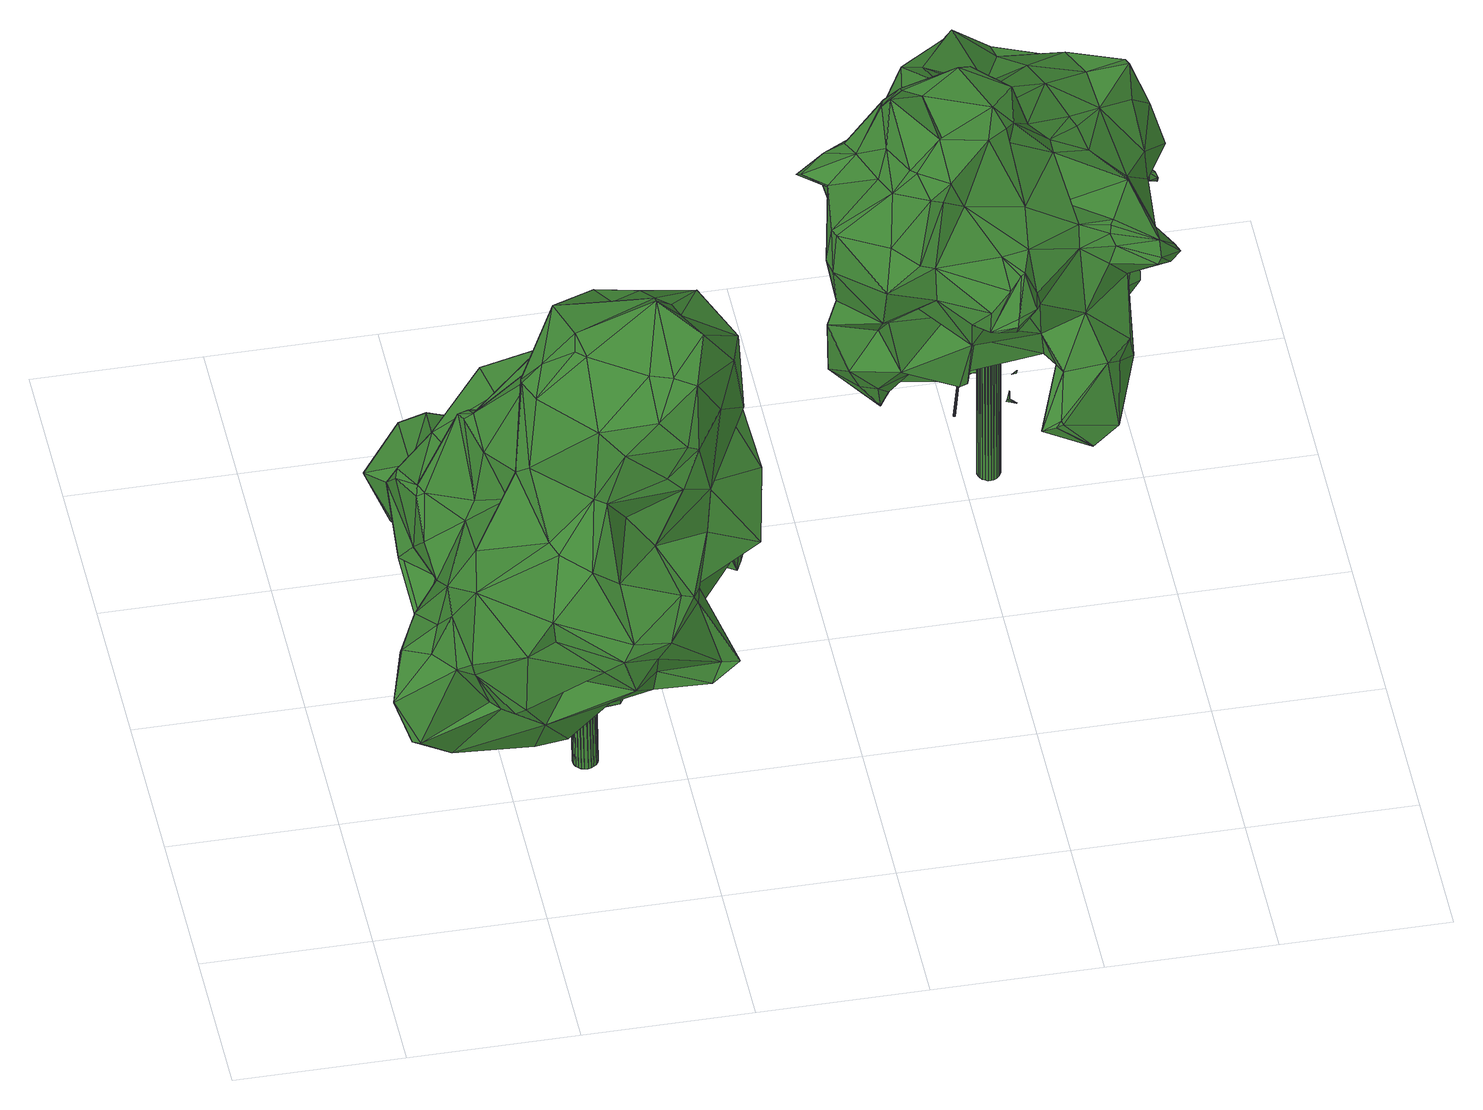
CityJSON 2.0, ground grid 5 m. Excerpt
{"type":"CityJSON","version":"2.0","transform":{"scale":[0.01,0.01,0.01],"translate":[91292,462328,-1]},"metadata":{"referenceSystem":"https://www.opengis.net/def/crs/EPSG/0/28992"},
"CityObjects":{
"tree1":{"type":"SolitaryVegetationObject","attributes":{"gtid":128,"crown_width_m":12.27,"crown_median_z":9.08,"trunk_H_m":8.84,"trunk_DBH_m":0.724,"trunk_radius_m":0.362,"trunk_base_height_m":0.24,"original_gtid":"132"},"geometry":[{"type":"Solid","lod":"3","boundaries":[[[[0,1,2]],[[3,4,5]],[[6,7,8]],[[5,6,8]],[[9,10,11]],[[12,13,14]],[[15,16,17]],[[18,19,20]],[[21,22,23]],[[24,25,26]],[[27,25,24]],[[28,29,30]],[[31,32,33]],[[34,19,35]],[[15,17,36]],[[6,12,7]],[[37,38,17]],[[39,18,40]],[[41,42,43]],[[44,21,23]],[[17,38,36]],[[45,46,1]],[[47,36,38]],[[48,49,50]],[[33,51,14]],[[47,52,53]],[[54,41,55]],[[11,10,56]],[[57,58,59]],[[60,61,62]],[[63,64,65]],[[63,65,66]],[[7,14,67]],[[62,68,60]],[[31,69,70]],[[71,27,72]],[[7,67,8]],[[73,74,75]],[[76,24,77]],[[78,79,80]],[[75,50,49]],[[81,82,83]],[[75,80,79]],[[76,84,85]],[[86,84,87]],[[86,87,88]],[[89,90,91]],[[90,92,91]],[[93,90,89]],[[92,90,93]],[[79,78,94]],[[95,96,97]],[[95,97,98]],[[99,100,101]],[[37,17,102]],[[103,104,48]],[[105,102,106]],[[105,106,34]],[[107,33,32]],[[85,86,108]],[[55,59,109]],[[110,106,102]],[[2,1,58]],[[111,88,112]],[[111,112,113]],[[114,115,43]],[[116,22,117]],[[22,118,117]],[[48,50,30]],[[50,119,30]],[[120,121,91]],[[122,123,9]],[[93,113,124]],[[125,15,36]],[[27,24,72]],[[54,101,42]],[[126,127,56]],[[29,51,128]],[[29,128,30]],[[49,48,104]],[[129,130,131]],[[87,131,130]],[[121,72,91]],[[78,52,38]],[[38,52,47]],[[132,133,134]],[[49,104,135]],[[53,136,137]],[[30,138,48]],[[139,140,137]],[[137,140,141]],[[45,1,0]],[[53,137,127]],[[34,142,143]],[[127,47,53]],[[125,47,127]],[[125,36,47]],[[144,145,146]],[[38,37,94]],[[147,148,149]],[[150,149,148]],[[127,137,141]],[[151,152,153]],[[69,154,70]],[[94,78,38]],[[143,142,155]],[[139,137,136]],[[156,157,158]],[[159,160,132]],[[161,132,160]],[[162,163,138]],[[136,53,52]],[[136,52,78]],[[89,164,165]],[[166,85,164]],[[165,164,85]],[[63,167,168]],[[167,169,168]],[[170,143,171]],[[172,171,143]],[[104,103,173]],[[104,173,135]],[[48,138,103]],[[174,175,25]],[[14,13,33]],[[91,72,24]],[[14,176,67]],[[51,176,14]],[[163,177,103]],[[69,31,13]],[[12,69,13]],[[31,70,32]],[[70,107,32]],[[33,13,31]],[[147,112,88]],[[168,64,63]],[[12,14,7]],[[94,37,178]],[[93,124,92]],[[42,41,54]],[[28,179,172]],[[92,180,91]],[[26,25,181]],[[180,120,91]],[[121,71,72]],[[0,182,163]],[[11,56,141]],[[111,93,108]],[[111,108,88]],[[183,154,69]],[[102,17,16]],[[44,23,114]],[[44,114,43]],[[26,184,185]],[[176,29,186]],[[29,176,51]],[[42,101,100]],[[187,20,188]],[[178,171,119]],[[35,142,34]],[[54,55,101]],[[35,155,142]],[[39,181,175]],[[184,181,39]],[[57,189,2]],[[28,172,186]],[[190,191,44]],[[165,85,108]],[[165,108,89]],[[39,145,192]],[[102,105,178]],[[143,105,34]],[[141,56,127]],[[132,161,133]],[[65,64,193]],[[81,132,134]],[[194,195,196]],[[197,196,195]],[[151,198,26]],[[122,135,173]],[[199,200,201]],[[173,103,177]],[[71,202,27]],[[115,57,59]],[[115,59,55]],[[69,12,203]],[[82,81,204]],[[91,164,89]],[[102,178,37]],[[79,94,178]],[[128,205,162]],[[170,171,178]],[[81,206,204]],[[134,146,175]],[[76,77,198]],[[5,4,6]],[[207,208,200]],[[162,138,30]],[[128,162,30]],[[128,46,45]],[[117,209,196]],[[70,210,107]],[[83,211,132]],[[113,93,111]],[[212,109,59]],[[69,203,183]],[[210,213,58]],[[168,214,64]],[[113,215,124]],[[216,147,87]],[[88,87,147]],[[89,108,93]],[[217,195,148]],[[218,98,97]],[[87,130,219]],[[62,220,180]],[[65,207,200]],[[193,207,65]],[[196,221,191]],[[6,203,12]],[[15,125,156]],[[73,136,74]],[[80,74,136]],[[182,222,163]],[[223,195,217]],[[152,40,187]],[[55,41,115]],[[26,181,184]],[[212,59,213]],[[58,213,59]],[[136,73,139]],[[122,139,73]],[[174,25,27]],[[224,144,35]],[[145,144,224]],[[175,146,39]],[[225,84,198]],[[225,198,151]],[[84,76,198]],[[0,2,182]],[[82,167,83]],[[44,191,221]],[[220,226,120]],[[39,192,18]],[[22,177,23]],[[173,177,22]],[[98,218,191]],[[98,191,190]],[[62,180,92]],[[212,213,210]],[[155,186,172]],[[227,96,228]],[[216,148,147]],[[197,117,196]],[[135,229,49]],[[210,1,230]],[[210,230,107]],[[163,45,0]],[[163,205,45]],[[96,231,193]],[[230,1,46]],[[58,1,210]],[[77,26,198]],[[107,46,33]],[[230,46,107]],[[49,229,75]],[[75,229,73]],[[207,212,208]],[[124,215,68]],[[70,154,210]],[[222,177,163]],[[23,177,222]],[[163,103,138]],[[208,212,210]],[[145,18,192]],[[80,75,74]],[[23,222,114]],[[88,108,86]],[[144,232,35]],[[233,35,232]],[[161,160,159]],[[128,51,46]],[[144,146,134]],[[194,191,218]],[[196,191,194]],[[120,202,121]],[[106,19,34]],[[224,35,19]],[[224,19,145]],[[86,85,84]],[[172,179,171]],[[222,182,189]],[[115,41,43]],[[220,120,180]],[[158,157,110]],[[149,234,235]],[[8,67,176]],[[43,236,44]],[[42,236,43]],[[159,201,237]],[[159,237,4]],[[85,166,76]],[[121,202,71]],[[152,187,188]],[[96,95,228]],[[100,228,95]],[[145,19,18]],[[238,214,168]],[[92,68,62]],[[92,124,68]],[[197,223,117]],[[239,79,178]],[[113,112,215]],[[169,202,120]],[[204,202,169]],[[204,174,202]],[[218,97,150]],[[208,183,201]],[[174,204,206]],[[119,171,30]],[[179,30,171]],[[133,233,232]],[[201,183,237]],[[18,187,40]],[[110,240,188]],[[117,223,241]],[[156,16,15]],[[156,158,16]],[[219,56,10]],[[50,242,239]],[[208,154,183]],[[208,210,154]],[[110,188,106]],[[129,156,126]],[[125,126,156]],[[143,170,105]],[[178,105,170]],[[169,167,204]],[[82,204,167]],[[229,135,243]],[[235,220,62]],[[87,219,216]],[[129,126,130]],[[126,125,127]],[[134,206,81]],[[175,206,134]],[[60,235,61]],[[238,168,244]],[[174,206,175]],[[79,242,75]],[[239,242,79]],[[187,18,20]],[[183,203,237]],[[237,203,4]],[[216,10,217]],[[223,217,10]],[[106,20,19]],[[106,188,20]],[[147,215,112]],[[162,205,163]],[[2,58,57]],[[208,201,200]],[[33,46,51]],[[84,131,87]],[[225,131,84]],[[44,221,21]],[[190,44,236]],[[83,132,81]],[[245,246,211]],[[24,166,164]],[[24,164,91]],[[101,247,99]],[[109,247,101]],[[45,205,128]],[[100,236,42]],[[147,149,215]],[[68,215,149]],[[68,149,60]],[[60,149,235]],[[153,157,129]],[[158,110,16]],[[16,110,102]],[[99,228,100]],[[247,228,99]],[[35,233,155]],[[186,155,233]],[[227,228,247]],[[212,207,109]],[[55,109,101]],[[2,189,182]],[[25,175,181]],[[6,4,203]],[[133,3,233]],[[186,233,3]],[[129,131,153]],[[149,97,234]],[[149,150,97]],[[151,131,225]],[[153,131,151]],[[188,240,152]],[[234,97,96]],[[219,130,126]],[[219,126,56]],[[226,244,120]],[[120,244,169]],[[116,117,123]],[[116,123,22]],[[174,27,202]],[[156,129,157]],[[232,248,133]],[[134,133,248]],[[134,248,232]],[[134,232,144]],[[76,166,24]],[[197,195,223]],[[75,242,50]],[[4,161,159]],[[133,161,4]],[[193,249,96]],[[214,249,193]],[[62,61,235]],[[28,30,179]],[[244,168,169]],[[123,241,9]],[[117,241,123]],[[150,148,194]],[[150,194,218]],[[195,194,148]],[[96,249,235]],[[235,234,96]],[[214,235,249]],[[77,24,26]],[[50,239,119]],[[178,119,239]],[[219,10,216]],[[65,200,250]],[[65,250,66]],[[153,152,240]],[[153,240,157]],[[157,240,110]],[[80,136,78]],[[11,251,9]],[[196,118,221]],[[21,221,118]],[[190,95,98]],[[236,95,190]],[[217,148,216]],[[39,146,145]],[[220,235,226]],[[226,238,244]],[[214,238,235]],[[226,235,238]],[[199,246,200]],[[152,151,185]],[[173,123,122]],[[122,73,243]],[[122,243,135]],[[26,185,151]],[[152,185,40]],[[184,40,185]],[[39,40,184]],[[229,243,73]],[[96,227,231]],[[247,231,227]],[[207,193,231]],[[109,231,247]],[[207,231,109]],[[10,9,241]],[[22,123,173]],[[10,241,223]],[[29,28,186]],[[57,114,189]],[[57,115,114]],[[222,189,114]],[[5,8,252]],[[5,252,3]],[[8,176,252]],[[3,133,4]],[[186,252,176]],[[186,3,252]],[[172,143,155]],[[193,64,214]],[[211,246,199]],[[21,118,22]],[[236,100,95]],[[118,209,117]],[[118,196,209]],[[66,250,245]],[[245,250,246]],[[246,250,200]],[[211,83,245]],[[201,159,199]],[[83,167,245]],[[159,132,211]],[[63,245,167]],[[63,66,245]],[[211,199,159]],[[139,251,140]],[[140,251,141]],[[139,122,251]],[[122,9,251]],[[11,141,251]],[[253,254,255]],[[253,255,256]],[[256,255,257]],[[256,257,258]],[[255,254,259]],[[255,259,257]],[[257,259,260]],[[257,260,258]],[[259,254,261]],[[259,261,260]],[[260,261,262]],[[260,262,258]],[[261,254,263]],[[261,263,262]],[[262,263,264]],[[262,264,258]],[[263,254,265]],[[263,265,264]],[[264,265,266]],[[264,266,258]],[[265,254,267]],[[265,267,266]],[[266,267,268]],[[266,268,258]],[[267,254,269]],[[267,269,268]],[[268,269,270]],[[268,270,258]],[[269,254,271]],[[269,271,270]],[[270,271,272]],[[270,272,258]],[[271,254,273]],[[271,273,272]],[[272,273,274]],[[272,274,258]],[[273,254,275]],[[273,275,274]],[[274,275,276]],[[274,276,258]],[[275,254,277]],[[275,277,276]],[[276,277,278]],[[276,278,258]],[[277,254,279]],[[277,279,278]],[[278,279,280]],[[278,280,258]],[[279,254,281]],[[279,281,280]],[[280,281,282]],[[280,282,258]],[[281,254,283]],[[281,283,282]],[[282,283,284]],[[282,284,258]],[[283,254,285]],[[283,285,284]],[[284,285,286]],[[284,286,258]],[[285,254,287]],[[285,287,286]],[[286,287,288]],[[286,288,258]],[[287,254,289]],[[287,289,288]],[[288,289,290]],[[288,290,258]],[[289,254,291]],[[289,291,290]],[[290,291,292]],[[290,292,258]],[[291,254,293]],[[291,293,292]],[[292,293,294]],[[292,294,258]],[[293,254,295]],[[293,295,294]],[[294,295,296]],[[294,296,258]],[[295,254,297]],[[295,297,296]],[[296,297,298]],[[296,298,258]],[[297,254,299]],[[297,299,298]],[[298,299,300]],[[298,300,258]],[[299,254,301]],[[299,301,300]],[[300,301,302]],[[300,302,258]],[[301,254,253]],[[301,253,302]],[[302,253,256]],[[302,256,258]]]]}]},
"tree2":{"type":"SolitaryVegetationObject","attributes":{"gtid":174,"crown_width_m":10.75,"crown_median_z":9.73,"trunk_H_m":9.76,"trunk_DBH_m":0.672,"trunk_radius_m":0.336,"trunk_base_height_m":-0.03,"original_gtid":"178"},"geometry":[{"type":"Solid","lod":"3","boundaries":[[[[303,304,305]],[[303,305,306]],[[307,308,309]],[[310,308,307]],[[311,312,313]],[[314,315,316]],[[317,318,319]],[[320,321,322]],[[322,323,320]],[[324,320,323]],[[316,325,326]],[[303,327,304]],[[328,329,330]],[[323,331,324]],[[332,333,334]],[[335,336,337]],[[338,339,340]],[[341,342,343]],[[344,345,346]],[[347,348,349]],[[307,309,350]],[[351,352,353]],[[354,330,329]],[[344,346,355]],[[356,339,357]],[[358,359,312]],[[341,360,308]],[[334,361,362]],[[363,364,365]],[[363,365,366]],[[367,368,369]],[[354,329,370]],[[304,327,371]],[[372,373,374]],[[375,306,305]],[[328,306,375]],[[376,377,370]],[[378,379,380]],[[381,319,318]],[[382,383,312]],[[384,385,386]],[[361,387,364]],[[328,330,306]],[[364,362,361]],[[364,388,362]],[[389,316,380]],[[386,385,390]],[[330,391,306]],[[376,392,377]],[[393,378,394]],[[326,325,395]],[[307,396,397]],[[370,329,375]],[[398,399,400]],[[401,336,335]],[[402,403,404]],[[377,392,359]],[[328,375,329]],[[405,406,363]],[[407,363,406]],[[408,319,409]],[[398,410,411]],[[410,412,411]],[[356,413,339]],[[339,413,414]],[[317,415,416]],[[417,303,418]],[[419,420,421]],[[422,395,325]],[[423,424,425]],[[426,427,428]],[[429,362,430]],[[431,432,433]],[[434,435,436]],[[437,438,439]],[[340,336,338]],[[440,338,336]],[[441,442,443]],[[317,443,442]],[[444,445,366]],[[446,403,447]],[[446,447,448]],[[319,449,415]],[[313,392,376]],[[398,400,450]],[[308,451,309]],[[452,453,439]],[[452,454,453]],[[455,456,457]],[[458,342,459]],[[341,459,342]],[[460,422,389]],[[461,462,347]],[[348,463,349]],[[326,395,384]],[[364,363,407]],[[464,465,466]],[[464,467,465]],[[468,327,417]],[[469,419,421]],[[470,423,471]],[[425,471,423]],[[472,414,413]],[[473,414,472]],[[474,473,472]],[[423,475,424]],[[313,400,437]],[[476,351,477]],[[425,446,448]],[[438,478,452]],[[351,427,426]],[[339,414,473]],[[479,365,480]],[[368,479,345]],[[378,380,481]],[[334,482,361]],[[393,361,482]],[[313,376,400]],[[349,483,461]],[[435,360,436]],[[334,484,332]],[[438,452,439]],[[485,430,486]],[[487,358,383]],[[487,383,444]],[[347,349,461]],[[372,488,431]],[[405,486,406]],[[489,360,435]],[[410,490,376]],[[491,492,435]],[[493,492,491]],[[316,315,481]],[[380,316,481]],[[431,494,372]],[[434,495,496]],[[497,453,498]],[[497,498,499]],[[500,462,461]],[[501,425,424]],[[331,323,404]],[[331,404,403]],[[307,397,310]],[[350,309,502]],[[416,415,503]],[[504,381,457]],[[505,506,356]],[[467,504,465]],[[463,483,349]],[[500,461,483]],[[364,387,480]],[[364,480,365]],[[340,339,507]],[[356,508,413]],[[473,507,339]],[[320,509,321]],[[476,352,351]],[[368,510,511]],[[365,511,510]],[[392,312,359]],[[379,460,389]],[[475,423,470]],[[306,418,303]],[[333,332,512]],[[366,510,444]],[[513,420,419]],[[435,492,489]],[[367,487,510]],[[479,514,345]],[[417,418,515]],[[417,515,516]],[[517,518,519]],[[520,384,386]],[[455,521,522]],[[382,374,373]],[[335,353,401]],[[378,481,315]],[[341,523,360]],[[503,474,416]],[[348,347,463]],[[385,384,395]],[[324,524,320]],[[525,351,426]],[[453,497,439]],[[494,439,497]],[[476,526,352]],[[341,343,523]],[[340,408,336]],[[360,489,527]],[[335,528,353]],[[355,346,514]],[[529,494,433]],[[308,360,527]],[[482,334,333]],[[520,326,384]],[[334,362,484]],[[356,416,508]],[[530,469,468]],[[469,531,468]],[[389,325,316]],[[325,389,422]],[[532,523,464]],[[386,390,533]],[[429,534,484]],[[365,510,366]],[[422,460,385]],[[429,430,485]],[[305,371,375]],[[464,496,532]],[[321,522,535]],[[474,503,473]],[[527,489,524]],[[521,463,347]],[[441,463,521]],[[483,463,443]],[[522,536,455]],[[416,474,508]],[[472,508,474]],[[537,476,477]],[[537,538,476]],[[387,393,539]],[[387,539,480]],[[465,504,456]],[[540,486,405]],[[541,523,343]],[[466,456,491]],[[466,465,456]],[[341,308,310]],[[367,510,368]],[[413,508,472]],[[309,470,471]],[[309,471,502]],[[493,542,536]],[[493,491,542]],[[394,514,480]],[[385,440,390]],[[344,418,543]],[[344,543,391]],[[491,456,455]],[[444,510,487]],[[387,361,393]],[[505,357,338]],[[321,512,544]],[[332,544,512]],[[516,386,533]],[[487,367,545]],[[487,545,358]],[[530,468,546]],[[402,547,485]],[[404,547,402]],[[394,355,514]],[[314,355,394]],[[515,418,344]],[[505,385,506]],[[455,542,491]],[[533,417,516]],[[537,525,548]],[[531,549,327]],[[358,550,359]],[[494,551,372]],[[398,552,399]],[[398,469,552]],[[522,493,536]],[[524,489,509]],[[524,509,320]],[[475,470,501]],[[395,422,385]],[[401,533,440]],[[430,406,486]],[[553,518,517]],[[458,554,548]],[[555,556,535]],[[347,556,555]],[[531,469,549]],[[459,341,310]],[[459,310,454]],[[553,517,519]],[[378,557,394]],[[380,379,389]],[[506,385,460]],[[469,421,552]],[[457,456,504]],[[399,478,400]],[[470,524,501]],[[437,400,438]],[[478,438,400]],[[545,367,354]],[[354,370,545]],[[370,410,376]],[[450,410,398]],[[490,410,450]],[[373,372,558]],[[452,559,454]],[[356,506,416]],[[554,454,559]],[[330,369,391]],[[506,379,443]],[[460,379,506]],[[429,484,362]],[[554,459,454]],[[458,459,554]],[[358,312,383]],[[313,312,392]],[[324,501,524]],[[527,451,308]],[[535,333,512]],[[535,512,321]],[[535,482,333]],[[400,376,450]],[[376,490,450]],[[383,382,445]],[[405,363,445]],[[530,353,352]],[[505,338,440]],[[352,526,513]],[[401,546,533]],[[417,327,303]],[[468,533,546]],[[417,533,468]],[[485,547,534]],[[454,397,396]],[[351,525,477]],[[552,476,538]],[[552,538,399]],[[399,538,478]],[[559,452,538]],[[478,538,452]],[[360,523,532]],[[531,327,468]],[[501,424,475]],[[353,530,401]],[[546,401,530]],[[500,560,462]],[[454,396,499]],[[453,454,498]],[[549,412,371]],[[454,499,498]],[[350,499,396]],[[549,371,327]],[[314,516,515]],[[314,394,557]],[[561,562,428]],[[390,440,533]],[[537,477,525]],[[519,448,553]],[[563,505,440]],[[563,440,385]],[[561,564,565]],[[561,565,562]],[[401,440,336]],[[371,566,375]],[[412,566,371]],[[514,346,345]],[[567,379,568]],[[373,558,519]],[[516,314,316]],[[516,316,520]],[[326,520,316]],[[516,520,386]],[[457,318,455]],[[381,318,457]],[[455,318,317]],[[441,521,455]],[[408,428,427]],[[555,522,521]],[[364,407,388]],[[321,544,322]],[[365,479,511]],[[368,511,479]],[[488,372,311]],[[377,550,370]],[[377,359,550]],[[464,466,496]],[[434,496,466]],[[483,567,500]],[[443,567,483]],[[467,381,504]],[[554,538,537]],[[554,559,538]],[[443,379,567]],[[370,550,545]],[[545,550,358]],[[304,371,305]],[[339,338,357]],[[544,332,534]],[[544,534,322]],[[555,521,347]],[[479,480,514]],[[464,523,541]],[[430,362,407]],[[366,445,363]],[[407,406,430]],[[464,541,467]],[[485,534,429]],[[466,491,434]],[[408,449,319]],[[507,449,408]],[[408,427,336]],[[337,336,427]],[[435,434,491]],[[560,482,535]],[[428,562,426]],[[426,562,458]],[[443,317,506]],[[416,506,317]],[[441,443,463]],[[441,455,317]],[[388,407,362]],[[345,344,368]],[[500,568,560]],[[537,548,554]],[[311,372,374]],[[519,518,382]],[[324,331,501]],[[425,501,331]],[[425,331,446]],[[403,446,331]],[[311,374,312]],[[403,402,447]],[[486,402,485]],[[509,493,522]],[[486,540,402]],[[493,509,492]],[[489,492,509]],[[563,385,505]],[[373,519,382]],[[561,428,409]],[[426,548,525]],[[458,548,426]],[[528,335,337]],[[555,535,522]],[[310,397,454]],[[503,415,449]],[[553,540,518]],[[528,337,351]],[[340,507,408]],[[347,462,556]],[[408,409,428]],[[337,427,351]],[[351,353,528]],[[484,534,332]],[[322,534,323]],[[569,467,541]],[[569,541,343]],[[383,445,444]],[[549,411,412]],[[532,495,436]],[[532,436,360]],[[495,434,436]],[[307,350,396]],[[529,437,494]],[[437,529,313]],[[565,569,342]],[[509,522,321]],[[569,565,467]],[[317,319,415]],[[556,560,535]],[[449,507,570]],[[449,570,503]],[[410,566,412]],[[370,566,410]],[[473,570,507]],[[503,570,473]],[[375,566,370]],[[556,462,560]],[[499,551,497]],[[311,313,432]],[[313,529,432]],[[323,547,404]],[[311,432,488]],[[488,432,431]],[[323,534,547]],[[382,312,374]],[[343,342,569]],[[458,562,342]],[[565,342,562]],[[402,553,447]],[[540,553,402]],[[448,447,553]],[[354,369,330]],[[367,369,354]],[[445,382,518]],[[445,518,405]],[[368,344,369]],[[391,369,344]],[[317,442,441]],[[405,518,540]],[[502,558,372]],[[532,496,495]],[[529,433,432]],[[494,431,433]],[[469,411,549]],[[398,411,469]],[[393,568,378]],[[536,542,455]],[[315,314,557]],[[315,557,378]],[[379,378,568]],[[567,568,500]],[[515,355,314]],[[344,355,515]],[[482,560,568]],[[482,568,393]],[[471,425,558]],[[471,558,502]],[[448,558,425]],[[448,519,558]],[[439,494,437]],[[356,357,505]],[[565,381,467]],[[564,381,565]],[[561,381,564]],[[350,502,551]],[[350,551,499]],[[409,319,381]],[[494,497,551]],[[409,381,561]],[[394,480,539]],[[394,539,393]],[[470,309,451]],[[470,451,524]],[[527,524,451]],[[530,352,513]],[[530,419,469]],[[513,419,530]],[[552,526,476]],[[421,526,552]],[[421,420,526]],[[513,526,420]],[[306,543,418]],[[391,543,306]],[[372,551,502]],[[571,572,573]],[[571,573,574]],[[574,573,575]],[[574,575,576]],[[573,572,577]],[[573,577,575]],[[575,577,578]],[[575,578,576]],[[577,572,579]],[[577,579,578]],[[578,579,580]],[[578,580,576]],[[579,572,581]],[[579,581,580]],[[580,581,582]],[[580,582,576]],[[581,572,583]],[[581,583,582]],[[582,583,584]],[[582,584,576]],[[583,572,585]],[[583,585,584]],[[584,585,586]],[[584,586,576]],[[585,572,587]],[[585,587,586]],[[586,587,588]],[[586,588,576]],[[587,572,589]],[[587,589,588]],[[588,589,590]],[[588,590,576]],[[589,572,591]],[[589,591,590]],[[590,591,592]],[[590,592,576]],[[591,572,593]],[[591,593,592]],[[592,593,594]],[[592,594,576]],[[593,572,595]],[[593,595,594]],[[594,595,596]],[[594,596,576]],[[595,572,597]],[[595,597,596]],[[596,597,598]],[[596,598,576]],[[597,572,599]],[[597,599,598]],[[598,599,600]],[[598,600,576]],[[599,572,601]],[[599,601,600]],[[600,601,602]],[[600,602,576]],[[601,572,603]],[[601,603,602]],[[602,603,604]],[[602,604,576]],[[603,572,605]],[[603,605,604]],[[604,605,606]],[[604,606,576]],[[605,572,607]],[[605,607,606]],[[606,607,608]],[[606,608,576]],[[607,572,609]],[[607,609,608]],[[608,609,610]],[[608,610,576]],[[609,572,611]],[[609,611,610]],[[610,611,612]],[[610,612,576]],[[611,572,613]],[[611,613,612]],[[612,613,614]],[[612,614,576]],[[613,572,615]],[[613,615,614]],[[614,615,616]],[[614,616,576]],[[615,572,617]],[[615,617,616]],[[616,617,618]],[[616,618,576]],[[617,572,619]],[[617,619,618]],[[618,619,620]],[[618,620,576]],[[619,572,571]],[[619,571,620]],[[620,571,574]],[[620,574,576]]]]}]},
"tree3":{"type":"SolitaryVegetationObject","attributes":{"gtid":341,"crown_width_m":2.37,"crown_median_z":2.14,"trunk_H_m":2.16,"trunk_DBH_m":0.0443,"trunk_radius_m":0.0221,"trunk_base_height_m":-0.02,"original_gtid":"347"},"geometry":[{"type":"MultiSurface","lod":"3","boundaries":[[[621,622,623]],[[624,625,626]],[[627,628,629]],[[628,627,630]],[[629,628,631]],[[632,633,634]],[[629,635,627]],[[636,637,638]],[[639,640,641]],[[642,643,644]],[[645,641,646]],[[621,625,647]],[[648,630,644]],[[649,650,651]],[[652,653,654]],[[652,655,656]],[[657,644,658]],[[659,633,632]],[[622,660,647]],[[661,651,640]],[[649,651,661]],[[662,663,664]],[[665,666,663]],[[667,668,669]],[[661,639,645]],[[670,657,642]],[[642,671,643]],[[639,641,645]],[[661,640,639]],[[647,621,622]],[[626,621,647]],[[672,673,674]],[[675,676,677]],[[622,678,679]],[[680,681,682]],[[683,628,667]],[[665,638,684]],[[646,651,650]],[[685,665,662]],[[673,686,687]],[[671,688,689]],[[671,689,690]],[[672,686,673]],[[679,660,622]],[[688,642,653]],[[671,653,642]],[[671,642,688]],[[674,673,691]],[[687,691,673]],[[658,625,621]],[[666,636,685]],[[684,636,666]],[[670,692,644]],[[631,671,642]],[[621,626,658]],[[621,658,644]],[[686,693,687]],[[684,694,695]],[[696,650,697]],[[698,699,654]],[[668,644,692]],[[644,668,700]],[[630,635,629]],[[672,693,686]],[[632,634,701]],[[633,701,634]],[[696,649,661]],[[692,670,652]],[[702,703,704]],[[705,676,675]],[[703,702,706]],[[707,657,648]],[[691,708,674]],[[691,679,693]],[[660,693,679]],[[660,679,678]],[[647,660,678]],[[647,624,626]],[[640,646,641]],[[709,704,710]],[[643,675,711]],[[631,692,652]],[[675,677,711]],[[678,622,647]],[[644,630,631]],[[701,712,632]],[[710,706,702]],[[658,630,648]],[[679,622,621]],[[644,657,670]],[[631,652,713]],[[665,663,662]],[[691,693,672]],[[649,697,650]],[[649,696,697]],[[661,650,696]],[[646,650,661]],[[621,623,679]],[[687,679,691]],[[687,693,679]],[[661,645,646]],[[631,683,692]],[[621,630,658]],[[677,688,714]],[[711,677,714]],[[643,715,675]],[[630,644,700]],[[714,688,642]],[[652,642,653]],[[694,716,637]],[[684,716,694]],[[631,628,683]],[[637,717,694]],[[717,637,636]],[[706,710,704]],[[681,680,669]],[[655,682,656]],[[652,718,653]],[[656,718,652]],[[621,644,630]],[[636,638,665]],[[674,708,672]],[[671,690,715]],[[675,715,705]],[[690,705,715]],[[698,653,699]],[[669,681,667]],[[632,712,659]],[[646,640,651]],[[701,633,712]],[[658,626,625]],[[719,695,694]],[[719,684,695]],[[704,709,702]],[[706,704,703]],[[671,654,699]],[[635,630,627]],[[636,665,685]],[[668,667,628]],[[717,720,694]],[[644,631,642]],[[654,671,631]],[[654,653,698]],[[684,666,665]],[[636,719,717]],[[644,711,648]],[[637,716,638]],[[707,648,711]],[[702,709,710]],[[719,635,627]],[[624,647,625]],[[662,666,685]],[[664,666,662]],[[663,666,664]],[[719,636,684]],[[684,638,716]],[[654,713,652]],[[631,713,654]],[[714,642,657]],[[648,657,658]],[[677,676,688]],[[707,721,657]],[[714,657,721]],[[714,721,711]],[[707,711,721]],[[652,670,642]],[[672,708,691]],[[622,679,623]],[[692,683,667]],[[705,690,722]],[[671,699,653]],[[633,659,723]],[[659,712,723]],[[712,633,723]],[[643,671,715]],[[705,722,676]],[[630,700,668]],[[630,629,631]],[[676,722,688]],[[628,630,668]],[[635,719,694]],[[719,720,717]],[[719,627,720]],[[635,720,627]],[[694,720,635]],[[643,711,724]],[[644,724,711]],[[643,724,644]],[[692,667,668]],[[690,689,722]],[[688,722,689]],[[725,726,727]],[[725,727,728]],[[728,727,729]],[[728,729,730]],[[729,727,731]],[[729,731,730]],[[727,726,732]],[[727,732,731]],[[732,726,733]],[[732,733,731]],[[731,733,734]],[[731,734,730]],[[733,726,735]],[[733,735,734]],[[734,735,736]],[[734,736,730]],[[735,726,737]],[[735,737,736]],[[736,737,738]],[[736,738,730]],[[738,737,739]],[[738,739,730]],[[737,726,740]],[[737,740,739]],[[739,740,741]],[[739,741,730]],[[741,740,742]],[[741,742,730]],[[740,726,743]],[[740,743,742]],[[743,726,744]],[[743,744,742]],[[742,744,745]],[[742,745,730]],[[744,726,746]],[[744,746,745]],[[745,746,747]],[[745,747,730]],[[747,746,748]],[[747,748,730]],[[746,726,749]],[[746,749,748]],[[749,726,750]],[[749,750,748]],[[748,750,751]],[[748,751,730]],[[750,726,752]],[[750,752,751]],[[751,752,753]],[[751,753,730]],[[752,726,754]],[[752,754,753]],[[753,754,755]],[[753,755,730]],[[754,726,725]],[[754,725,755]],[[755,725,728]],[[755,728,730]]]}]},
"tree4":{"type":"SolitaryVegetationObject","attributes":{"gtid":315,"crown_width_m":1.9,"crown_median_z":3.24,"trunk_H_m":3.27,"trunk_DBH_m":0.0464,"trunk_radius_m":0.0232,"trunk_base_height_m":-0.03,"original_gtid":"321"},"geometry":[{"type":"Solid","lod":"3","boundaries":[[[[756,757,758]],[[759,760,761]],[[762,763,764]],[[765,766,767]],[[768,769,770]],[[771,772,773]],[[774,757,756]],[[775,774,756]],[[776,777,778]],[[779,780,781]],[[782,783,784]],[[785,786,787]],[[788,789,776]],[[790,791,760]],[[785,792,793]],[[785,794,792]],[[795,757,796]],[[797,798,799]],[[800,780,779]],[[801,780,800]],[[802,803,804]],[[802,805,803]],[[803,806,807]],[[808,781,809]],[[810,811,800]],[[790,812,813]],[[790,813,780]],[[803,807,804]],[[768,813,812]],[[787,814,815]],[[816,778,817]],[[795,799,798]],[[810,818,797]],[[819,763,820]],[[807,821,822]],[[823,824,825]],[[818,810,824]],[[823,818,824]],[[769,768,826]],[[758,757,795]],[[827,828,773]],[[823,829,830]],[[819,764,763]],[[819,831,764]],[[798,832,833]],[[834,835,836]],[[837,835,838]],[[836,835,837]],[[801,774,839]],[[799,795,796]],[[840,804,822]],[[822,804,807]],[[840,822,841]],[[810,797,842]],[[795,833,758]],[[843,778,816]],[[784,783,844]],[[792,784,844]],[[781,815,809]],[[765,764,766]],[[759,790,760]],[[783,782,845]],[[845,844,783]],[[829,758,830]],[[838,834,846]],[[815,814,809]],[[816,786,793]],[[810,842,847]],[[799,842,797]],[[848,849,777]],[[779,781,808]],[[809,814,850]],[[809,850,808]],[[813,768,825]],[[851,852,767]],[[851,767,838]],[[778,853,817]],[[849,853,778]],[[813,825,854]],[[770,805,855]],[[802,855,805]],[[808,850,779]],[[820,831,819]],[[766,837,767]],[[777,776,856]],[[793,786,785]],[[765,767,852]],[[815,854,850]],[[857,830,758]],[[798,833,795]],[[836,846,834]],[[837,846,836]],[[851,838,846]],[[771,773,762]],[[799,847,842]],[[799,796,847]],[[850,814,785]],[[815,850,787]],[[762,773,828]],[[827,773,843]],[[765,858,831]],[[851,858,765]],[[775,756,859]],[[775,859,760]],[[860,826,861]],[[761,760,790]],[[812,825,770]],[[781,813,854]],[[831,771,765]],[[776,778,843]],[[801,839,760]],[[781,780,813]],[[792,794,816]],[[814,816,794]],[[772,827,788]],[[862,772,771]],[[862,771,831]],[[788,827,843]],[[862,763,828]],[[822,863,841]],[[864,826,768]],[[792,793,784]],[[765,771,764]],[[801,791,780]],[[760,791,801]],[[793,792,844]],[[793,844,845]],[[787,850,785]],[[782,793,845]],[[762,764,771]],[[784,793,782]],[[802,770,855]],[[814,794,785]],[[816,793,792]],[[857,823,830]],[[774,801,757]],[[864,768,812]],[[863,864,812]],[[841,863,840]],[[848,777,856]],[[849,848,856]],[[801,811,757]],[[765,852,851]],[[776,772,788]],[[865,853,789]],[[866,788,843]],[[770,825,768]],[[861,863,867]],[[822,867,863]],[[804,770,802]],[[837,838,767]],[[766,846,837]],[[758,833,832]],[[758,832,857]],[[831,858,764]],[[790,829,812]],[[787,816,817]],[[866,868,865]],[[865,868,814]],[[816,868,843]],[[814,868,816]],[[790,760,859]],[[825,869,854]],[[850,854,869]],[[778,777,849]],[[825,824,800]],[[810,800,824]],[[817,853,787]],[[800,869,825]],[[856,853,849]],[[787,853,814]],[[865,814,853]],[[847,796,811]],[[831,820,862]],[[820,870,862]],[[862,828,827]],[[790,780,791]],[[763,762,828]],[[827,772,862]],[[810,847,811]],[[843,773,776]],[[772,776,773]],[[822,821,867]],[[812,871,863]],[[804,871,770]],[[840,871,804]],[[863,871,840]],[[820,763,870]],[[775,839,774]],[[761,790,759]],[[812,823,825]],[[872,806,860]],[[807,806,872]],[[861,864,863]],[[812,829,823]],[[812,770,871]],[[764,858,766]],[[766,858,846]],[[846,858,851]],[[835,834,838]],[[757,811,796]],[[760,839,775]],[[781,854,815]],[[779,850,869]],[[779,869,800]],[[870,763,862]],[[823,873,818]],[[829,859,756]],[[758,829,756]],[[829,790,859]],[[866,865,789]],[[866,789,788]],[[867,860,861]],[[776,789,856]],[[856,789,853]],[[857,832,798]],[[866,843,868]],[[872,867,821]],[[872,821,807]],[[872,860,867]],[[864,861,826]],[[860,769,826]],[[769,805,770]],[[805,769,860]],[[801,874,811]],[[800,811,874]],[[800,874,801]],[[803,805,806]],[[805,860,806]],[[818,873,797]],[[823,857,873]],[[797,873,798]],[[857,798,873]],[[787,786,816]],[[875,876,877]],[[875,877,878]],[[878,877,879]],[[878,879,880]],[[877,876,881]],[[877,881,879]],[[881,876,882]],[[881,882,879]],[[879,882,883]],[[879,883,880]],[[882,876,884]],[[882,884,883]],[[883,884,885]],[[883,885,880]],[[884,876,886]],[[884,886,885]],[[885,886,887]],[[885,887,880]],[[886,876,888]],[[886,888,887]],[[887,888,889]],[[887,889,880]],[[888,876,890]],[[888,890,889]],[[889,890,891]],[[889,891,880]],[[891,890,892]],[[891,892,880]],[[890,876,893]],[[890,893,892]],[[893,876,894]],[[893,894,892]],[[892,894,895]],[[892,895,880]],[[894,876,896]],[[894,896,895]],[[895,896,897]],[[895,897,880]],[[896,876,898]],[[896,898,897]],[[897,898,899]],[[897,899,880]],[[898,876,900]],[[898,900,899]],[[900,876,901]],[[900,901,899]],[[899,901,902]],[[899,902,880]],[[902,901,903]],[[902,903,880]],[[901,876,904]],[[901,904,903]],[[903,904,905]],[[903,905,880]],[[904,876,906]],[[904,906,905]],[[905,906,907]],[[905,907,880]],[[906,876,875]],[[906,875,907]],[[907,875,878]],[[907,878,880]]]]}]}
},
"vertices":[
[764,1143,1175],[827,1137,1089],[690,1133,1092],[1177,685,691],[1102,817,629],[1210,806,613],[1200,837,609],[1260,990,685],[1297,945,747],[524,519,1674],[484,387,1447],[518,474,1699],[1162,1076,684],[1078,1150,690],[1193,1053,741],[891,240,1480],[937,242,1432],[981,237,1580],[1085,168,821],[978,250,1057],[978,219,1072],[519,861,1316],[634,807,1517],[494,968,1327],[509,69,766],[716,183,713],[762,43,874],[590,160,618],[1166,703,1132],[1137,867,1090],[1134,828,1335],[1062,1158,692],[997,1164,788],[1020,1148,805],[1188,393,1056],[1122,452,956],[948,228,1600],[1069,371,1598],[989,298,1764],[1003,153,764],[1033,175,821],[388,1192,923],[297,1159,983],[374,1139,1025],[352,948,1123],[873,1082,1126],[1032,1032,1008],[867,242,1693],[996,893,1490],[914,835,1662],[1059,805,1568],[1121,986,997],[924,323,1783],[858,342,1786],[375,1148,794],[434,1167,824],[515,350,1489],[632,1094,1037],[698,1088,979],[624,998,969],[320,374,953],[358,414,756],[233,254,771],[507,615,632],[447,609,620],[549,774,701],[630,647,610],[1274,975,737],[158,292,955],[1011,1117,648],[912,1170,705],[496,194,586],[497,164,602],[924,598,1843],[968,585,1823],[1064,706,1755],[445,30,868],[589,116,888],[1028,414,1849],[1153,545,1707],[990,553,1806],[800,470,440],[727,499,405],[736,580,496],[451,37,1060],[301,38,1019],[291,31,1065],[327,164,1213],[247,105,1190],[152,78,749],[130,89,749],[256,149,633],[145,166,752],[83,123,877],[1123,456,1698],[225,961,944],[222,770,830],[258,732,897],[223,812,1092],[246,1016,747],[173,1032,926],[360,1128,776],[1021,275,1390],[851,923,1459],[881,851,1649],[1038,447,1256],[1025,348,1162],[967,1161,819],[251,60,1027],[487,945,835],[868,303,1176],[194,131,1032],[221,183,1094],[126,217,984],[499,987,1108],[432,1089,1013],[573,667,1414],[419,679,1421],[447,738,1379],[1181,744,1400],[371,317,570],[401,249,576],[649,692,1779],[581,628,1615],[125,239,956],[769,231,1594],[685,265,1416],[698,266,1665],[1054,902,1159],[659,153,1242],[576,217,1266],[534,92,1127],[940,556,626],[1072,709,728],[937,523,646],[792,821,1702],[912,515,1908],[700,448,1792],[981,899,1429],[683,534,1808],[672,477,1790],[547,410,1693],[1190,411,1043],[1226,577,1168],[958,441,824],[1012,269,796],[981,294,790],[267,271,1154],[362,507,1176],[276,482,990],[256,563,1066],[725,16,1011],[868,59,1024],[756,37,1055],[904,1119,713],[1177,477,1045],[721,257,1401],[737,155,1184],[787,321,1282],[897,744,664],[917,692,685],[991,749,691],[975,860,1300],[802,1007,1291],[383,80,839],[355,107,846],[414,35,855],[683,562,514],[466,581,612],[574,463,602],[1125,639,1370],[1186,688,1326],[1217,633,1155],[651,825,1557],[705,318,618],[892,291,754],[1150,862,902],[645,979,1335],[1163,518,1460],[1187,685,1151],[234,215,657],[826,119,801],[716,1130,1175],[919,1009,696],[840,138,851],[829,61,969],[1124,723,936],[962,158,1074],[949,147,1107],[678,1121,1111],[231,835,1107],[269,732,1130],[1050,208,797],[479,813,740],[284,697,1128],[397,541,1218],[384,727,1384],[393,688,1398],[673,46,958],[812,713,728],[614,807,722],[884,807,682],[600,384,606],[1045,923,670],[697,431,470],[868,1000,1183],[790,448,599],[600,948,700],[669,950,711],[412,719,1400],[811,1083,864],[840,623,653],[624,978,708],[660,945,925],[332,602,614],[185,334,1009],[355,314,1235],[469,425,1314],[259,699,1117],[555,255,1282],[269,291,676],[440,714,1132],[662,1076,1199],[422,542,1394],[960,334,822],[542,93,1053],[348,350,608],[274,975,769],[254,987,756],[917,790,1704],[1029,1031,1005],[434,884,794],[882,573,897],[1093,690,929],[309,663,840],[238,539,748],[293,953,1010],[1008,859,688],[348,569,620],[1105,621,1534],[913,143,1121],[561,580,1615],[1129,605,1684],[829,738,1721],[398,509,662],[661,625,582],[679,664,684],[313,990,782],[917,690,690],[308,667,835],[640,651,611],[583,507,1733],[1230,868,767],[761,603,125],[725,602,124],[760,612,125],[742,586,1009],[740,596,1009],[705,586,1008],[756,621,125],[737,605,1009],[750,628,125],[731,612,1009],[743,634,125],[723,617,1009],[734,637,125],[714,621,1009],[724,638,125],[705,622,1008],[715,637,124],[695,621,1008],[706,633,124],[687,617,1008],[699,627,124],[679,611,1008],[693,620,124],[674,603,1007],[690,611,123],[670,595,1007],[689,601,123],[669,585,1007],[690,592,123],[671,576,1007],[694,583,123],[674,567,1007],[700,576,123],[680,560,1007],[707,570,123],[688,554,1007],[716,567,123],[697,551,1007],[726,566,123],[706,550,1007],[735,567,124],[715,551,1007],[744,571,124],[724,555,1008],[751,577,124],[732,561,1008],[757,584,124],[737,568,1008],[760,593,125],[741,577,1008],
[2618,1792,1082],[2611,1853,1072],[2596,1876,1115],[2588,1863,1175],[1732,1773,834],[1697,1604,765],[1723,1718,862],[1810,1758,835],[1940,2011,1216],[2034,2061,1338],[2047,2150,1141],[2448,1461,1267],[2385,1350,1224],[2511,1320,1152],[2162,1271,902],[1971,1273,914],[2174,1300,797],[1583,1362,1152],[1707,1201,1191],[1590,1349,1300],[1582,1378,1297],[1571,1402,1165],[2508,1274,1126],[2576,1346,1076],[2618,1829,1044],[2527,1934,1243],[2418,2001,1252],[2521,1883,1336],[1609,1577,1281],[1847,1275,1453],[1882,1280,1438],[1910,1303,1482],[2405,1595,616],[2399,1508,694],[2398,1581,616],[2432,1300,747],[2357,1130,646],[2413,1325,671],[1736,1570,767],[1916,1608,855],[1754,1540,780],[2419,1736,1299],[2322,1681,1333],[2337,1645,1326],[1969,1022,1159],[1992,1016,1157],[2045,1005,1180],[1731,1812,838],[2258,1646,643],[2373,1794,706],[2415,1678,658],[2370,1994,1292],[2356,1571,1297],[2335,1176,843],[2375,1211,814],[2059,2063,1368],[2138,2170,1226],[1587,1457,700],[2036,1398,1541],[1905,1445,1526],[2005,1689,1565],[2069,1511,1562],[2143,1612,1536],[2042,1701,1552],[2244,1902,1344],[2275,1799,1362],[2410,1884,1307],[2351,2061,1223],[2485,1949,1101],[1823,1957,1158],[1811,1860,1272],[1923,1956,1245],[2501,1984,1131],[2251,2139,1058],[2227,2141,1180],[2282,1335,1237],[2278,1299,1179],[2369,1324,1198],[1947,1287,779],[1885,1910,1393],[1944,1896,1393],[2562,1353,1066],[2423,1349,1014],[2492,1455,1058],[2095,1442,1535],[1916,1475,1504],[2383,1307,1162],[2383,1472,1015],[2525,1847,1351],[2116,2182,1204],[2128,1336,1329],[2245,1523,1349],[2540,1307,1077],[1780,1852,821],[1792,1814,831],[2283,1997,940],[2264,2008,777],[2162,2109,967],[2496,1533,812],[1699,1620,1352],[1544,1630,1291],[1609,1577,1285],[1838,1683,1521],[1837,1649,1543],[1888,1617,1541],[2295,1365,736],[2164,1331,798],[2300,2050,1051],[2299,1945,1017],[2454,1943,1108],[2188,1072,727],[2276,1082,622],[2193,1214,828],[2208,1176,831],[2543,1661,1075],[2538,1679,1164],[2433,1887,717],[2440,1906,700],[2439,1909,701],[2496,1268,1108],[1783,1605,1151],[1678,1558,1252],[1609,1657,1220],[2126,1542,714],[2286,1586,693],[2135,1516,731],[1811,1398,1466],[1788,1579,1579],[1849,2022,1118],[1899,2039,1144],[1885,2029,1123],[1706,1332,716],[1624,1338,791],[1662,1376,694],[2032,2108,923],[2066,2080,849],[1992,2076,866],[2457,1504,825],[1986,1184,1031],[2064,1286,1083],[2139,1166,1110],[2073,1753,1424],[1959,1746,1468],[1534,1658,1268],[1618,1685,1311],[1685,1776,1256],[2218,1255,791],[2222,2110,1008],[1664,1562,801],[1986,1968,726],[1923,1973,785],[1848,1890,772],[1957,1236,921],[1923,1243,765],[1947,1249,769],[2023,1584,776],[1906,1709,848],[2363,1296,1109],[2050,1023,1194],[2081,1152,1237],[2057,1087,1087],[1765,1374,697],[1917,1286,749],[1796,1337,752],[1924,1337,743],[2476,1732,892],[2397,1866,825],[1708,1538,990],[1772,1720,1047],[2166,1065,724],[2274,1084,619],[2126,1073,711],[1711,1451,1118],[2251,1797,692],[2235,1778,688],[2106,2072,831],[2186,1599,1400],[2123,1482,1519],[2373,1337,1218],[1949,1310,1384],[2111,1067,1181],[1826,1370,1477],[1767,1526,1444],[1772,1621,1518],[2125,1911,1290],[1845,2018,1129],[1573,1399,921],[2252,2135,1048],[1756,1248,843],[1720,1399,876],[1727,1280,1009],[1901,1951,1034],[1722,1378,608],[1742,1361,673],[1932,1907,929],[1849,1891,776],[1779,1855,823],[2093,1151,1246],[1643,1438,1140],[1751,1795,1042],[2126,1077,710],[1945,1249,766],[2416,1266,841],[2283,1238,987],[2316,1170,628],[2183,1077,738],[1708,1269,1019],[2103,1739,1424],[2122,1656,1430],[1810,1246,1240],[2423,1874,708],[2243,1564,1362],[2463,1555,1193],[2521,1437,1098],[1773,1733,1278],[1853,1723,1413],[1785,1811,1276],[2564,1377,1077],[1946,1180,1051],[1855,1238,1109],[1738,1423,700],[1609,1452,961],[2205,1668,668],[2384,1836,694],[1636,1525,792],[2396,1594,609],[2009,2089,1110],[2407,1702,768],[2465,1783,915],[1722,1380,606],[2507,1617,1021],[1761,1403,1384],[1853,1248,1221],[1789,1328,1037],[2228,1776,692],[2159,1933,742],[2111,1482,1446],[1790,1686,1482],[1758,1413,749],[1909,1348,942],[2524,1805,1252],[1737,1300,1270],[2187,2056,1251],[2479,1712,879],[1736,1487,1368],[2093,1646,820],[2421,1803,965],[2175,2094,1258],[1810,1804,1025],[2323,1990,775],[1679,1692,1332],[2032,1790,821],[1994,1142,1120],[2053,1159,1178],[2263,1473,1204],[1723,1803,1215],[2019,1902,771],[2044,1251,1228],[2143,1408,847],[2024,1580,774],[2353,1451,853],[2000,1314,945],[1951,1492,882],[2476,1978,1114],[2124,1139,1176],[2119,1234,1259],[1849,1457,863],[2187,1076,725],[2109,1603,97],[2075,1602,97],[2107,1611,97],[2107,1584,1074],[2106,1593,1074],[2074,1584,1074],[2104,1619,97],[2102,1601,1074],[2098,1626,98],[2097,1608,1074],[2091,1631,98],[2090,1613,1074],[2083,1635,98],[2082,1616,1074],[2074,1636,98],[2073,1617,1074],[2066,1634,98],[2064,1616,1074],[2058,1631,98],[2056,1613,1074],[2051,1625,97],[2049,1607,1074],[2046,1618,97],[2044,1600,1074],[2042,1610,97],[2041,1592,1074],[2041,1601,97],[2040,1583,1073],[2043,1593,97],[2041,1574,1073],[2046,1585,97],[2045,1567,1073],[2052,1578,96],[2050,1560,1073],[2059,1573,96],[2057,1554,1073],[2067,1569,96],[2066,1551,1073],[2076,1568,96],[2074,1550,1073],[2084,1570,96],[2083,1552,1073],[2092,1573,96],[2091,1555,1073],[2099,1579,97],[2098,1561,1073],[2104,1586,97],[2103,1567,1073],[2108,1594,97],[2106,1576,1073],
[1983,1832,298],[1949,1836,308],[1980,1875,296],[1953,1799,311],[1953,1800,311],[1953,1800,312],[2057,1841,253],[2052,1878,298],[2052,1877,298],[2020,1838,284],[2052,1864,331],[2112,1909,357],[2142,1894,363],[2112,1909,356],[2057,1840,253],[2125,1881,248],[2108,1913,259],[2109,1913,260],[2187,1763,198],[2188,1763,198],[2187,1762,198],[2055,1819,350],[2066,1788,338],[2021,1821,315],[2157,1767,206],[2161,1771,207],[1945,1825,308],[2020,1792,313],[2174,1803,209],[2173,1803,209],[2169,1778,204],[2049,1856,379],[2087,1827,392],[2117,1844,367],[2062,1898,382],[2063,1898,382],[2020,1792,314],[2001,1807,300],[2142,1894,365],[1924,1845,307],[2169,1778,203],[2187,1911,280],[2191,1880,279],[2191,1880,278],[2157,1893,255],[2157,1892,255],[2035,1915,320],[2009,1883,307],[1998,1917,338],[2049,1840,360],[2088,1820,341],[1913,1908,341],[1932,1937,350],[1932,1938,350],[2088,1773,319],[2096,1757,314],[2088,1773,320],[1924,1845,306],[1946,1856,309],[2009,1952,358],[2031,1932,348],[2058,1942,363],[2046,1881,332],[2125,1881,249],[2157,1893,254],[1914,1908,342],[1928,1896,334],[2066,1788,339],[2100,1790,324],[2101,1790,323],[1928,1896,332],[2045,1881,332],[1928,1896,333],[2094,1869,245],[2131,1843,270],[2173,1803,208],[2173,1804,209],[2117,1844,368],[2117,1843,367],[2051,1864,331],[2112,1908,356],[2183,1815,261],[2202,1838,252],[2200,1834,250],[2096,1758,314],[2203,1838,252],[2028,1768,325],[1914,1908,341],[2199,1831,249],[2199,1830,249],[2037,1776,327],[2142,1894,364],[2051,1840,360],[2037,1776,328],[2100,1790,323],[2108,1913,260],[2094,1869,244],[2049,1855,379],[2094,1868,244],[2093,1869,244],[2028,1768,326],[2096,1758,315],[2142,1893,364],[2065,1788,339],[2027,1852,98],[2025,1852,98],[2027,1853,98],[2046,1848,313],[2046,1848,314],[2044,1848,314],[2046,1849,314],[2027,1854,98],[2026,1854,98],[2045,1850,314],[2025,1854,98],[2044,1850,314],[2024,1854,98],[2043,1850,314],[2043,1849,314],[2023,1853,98],[2042,1849,314],[2042,1848,314],[2023,1852,98],[2023,1851,98],[2042,1847,314],[2024,1850,98],[2043,1846,314],[2044,1846,314],[2025,1850,98],[2026,1850,98],[2045,1846,314],[2027,1850,98],[2046,1846,314],[2027,1851,98],[2046,1847,313],
[2695,2388,444],[2684,2409,454],[2684,2409,455],[2696,2311,464],[2706,2349,443],[2696,2312,464],[2509,2327,276],[2516,2317,256],[2488,2321,252],[2456,2339,244],[2456,2339,242],[2437,2332,243],[2596,2336,486],[2589,2307,498],[2596,2337,486],[2509,2326,276],[2507,2324,308],[2508,2325,308],[2695,2388,443],[2703,2378,440],[2516,2328,336],[2480,2349,378],[2524,2332,349],[2612,2343,416],[2644,2358,445],[2605,2325,424],[2574,2414,343],[2575,2414,343],[2574,2414,342],[2567,2367,364],[2566,2367,363],[2557,2343,370],[2517,2327,336],[2524,2331,349],[2677,2323,460],[2675,2377,441],[2573,2390,354],[2572,2390,354],[2568,2367,363],[2669,2434,463],[2656,2426,460],[2616,2432,460],[2649,2446,472],[2649,2447,471],[2627,2365,434],[2675,2377,440],[2557,2340,529],[2557,2338,529],[2607,2340,540],[2589,2308,498],[2595,2321,513],[2605,2326,543],[2601,2332,409],[2594,2327,409],[2617,2407,453],[2653,2399,451],[2627,2351,471],[2626,2352,461],[2567,2323,363],[2593,2328,409],[2556,2352,346],[2542,2334,359],[2617,2407,455],[2532,2303,236],[2532,2302,236],[2622,2318,534],[2647,2327,550],[2627,2387,460],[2626,2387,460],[2598,2356,461],[2597,2311,504],[2509,2324,308],[2510,2326,276],[2662,2382,450],[2653,2399,453],[2488,2320,252],[2656,2426,462],[2669,2434,464],[2463,2278,207],[2462,2278,207],[2463,2278,206],[2446,2300,209],[2446,2300,210],[2686,2376,441],[2636,2351,540],[2652,2339,548],[2617,2432,459],[2523,2336,327],[2576,2405,352],[2575,2405,352],[2447,2300,210],[2644,2421,459],[2479,2349,379],[2480,2349,380],[2596,2345,402],[2437,2331,244],[2437,2332,244],[2533,2322,373],[2605,2326,424],[2595,2322,513],[2480,2348,379],[2650,2418,462],[2456,2338,243],[2686,2376,443],[2597,2311,505],[2638,2307,513],[2510,2278,279],[2639,2312,516],[2638,2308,512],[2533,2320,373],[2524,2330,349],[2630,2314,523],[2542,2334,358],[2612,2343,417],[2510,2277,279],[2626,2333,527],[2609,2318,523],[2644,2421,461],[2662,2382,448],[2577,2352,97],[2575,2352,97],[2577,2353,97],[2599,2348,424],[2599,2349,424],[2597,2348,424],[2577,2354,97],[2576,2354,97],[2598,2350,424],[2575,2354,97],[2597,2350,424],[2574,2354,97],[2596,2350,424],[2573,2354,97],[2596,2349,424],[2573,2353,97],[2595,2349,424],[2595,2348,424],[2573,2352,97],[2573,2351,97],[2595,2347,424],[2573,2350,97],[2596,2346,424],[2574,2350,97],[2597,2345,424],[2575,2350,97],[2576,2350,97],[2598,2345,424],[2598,2346,424],[2577,2350,97],[2599,2346,424],[2577,2351,97],[2599,2347,424]
]}
